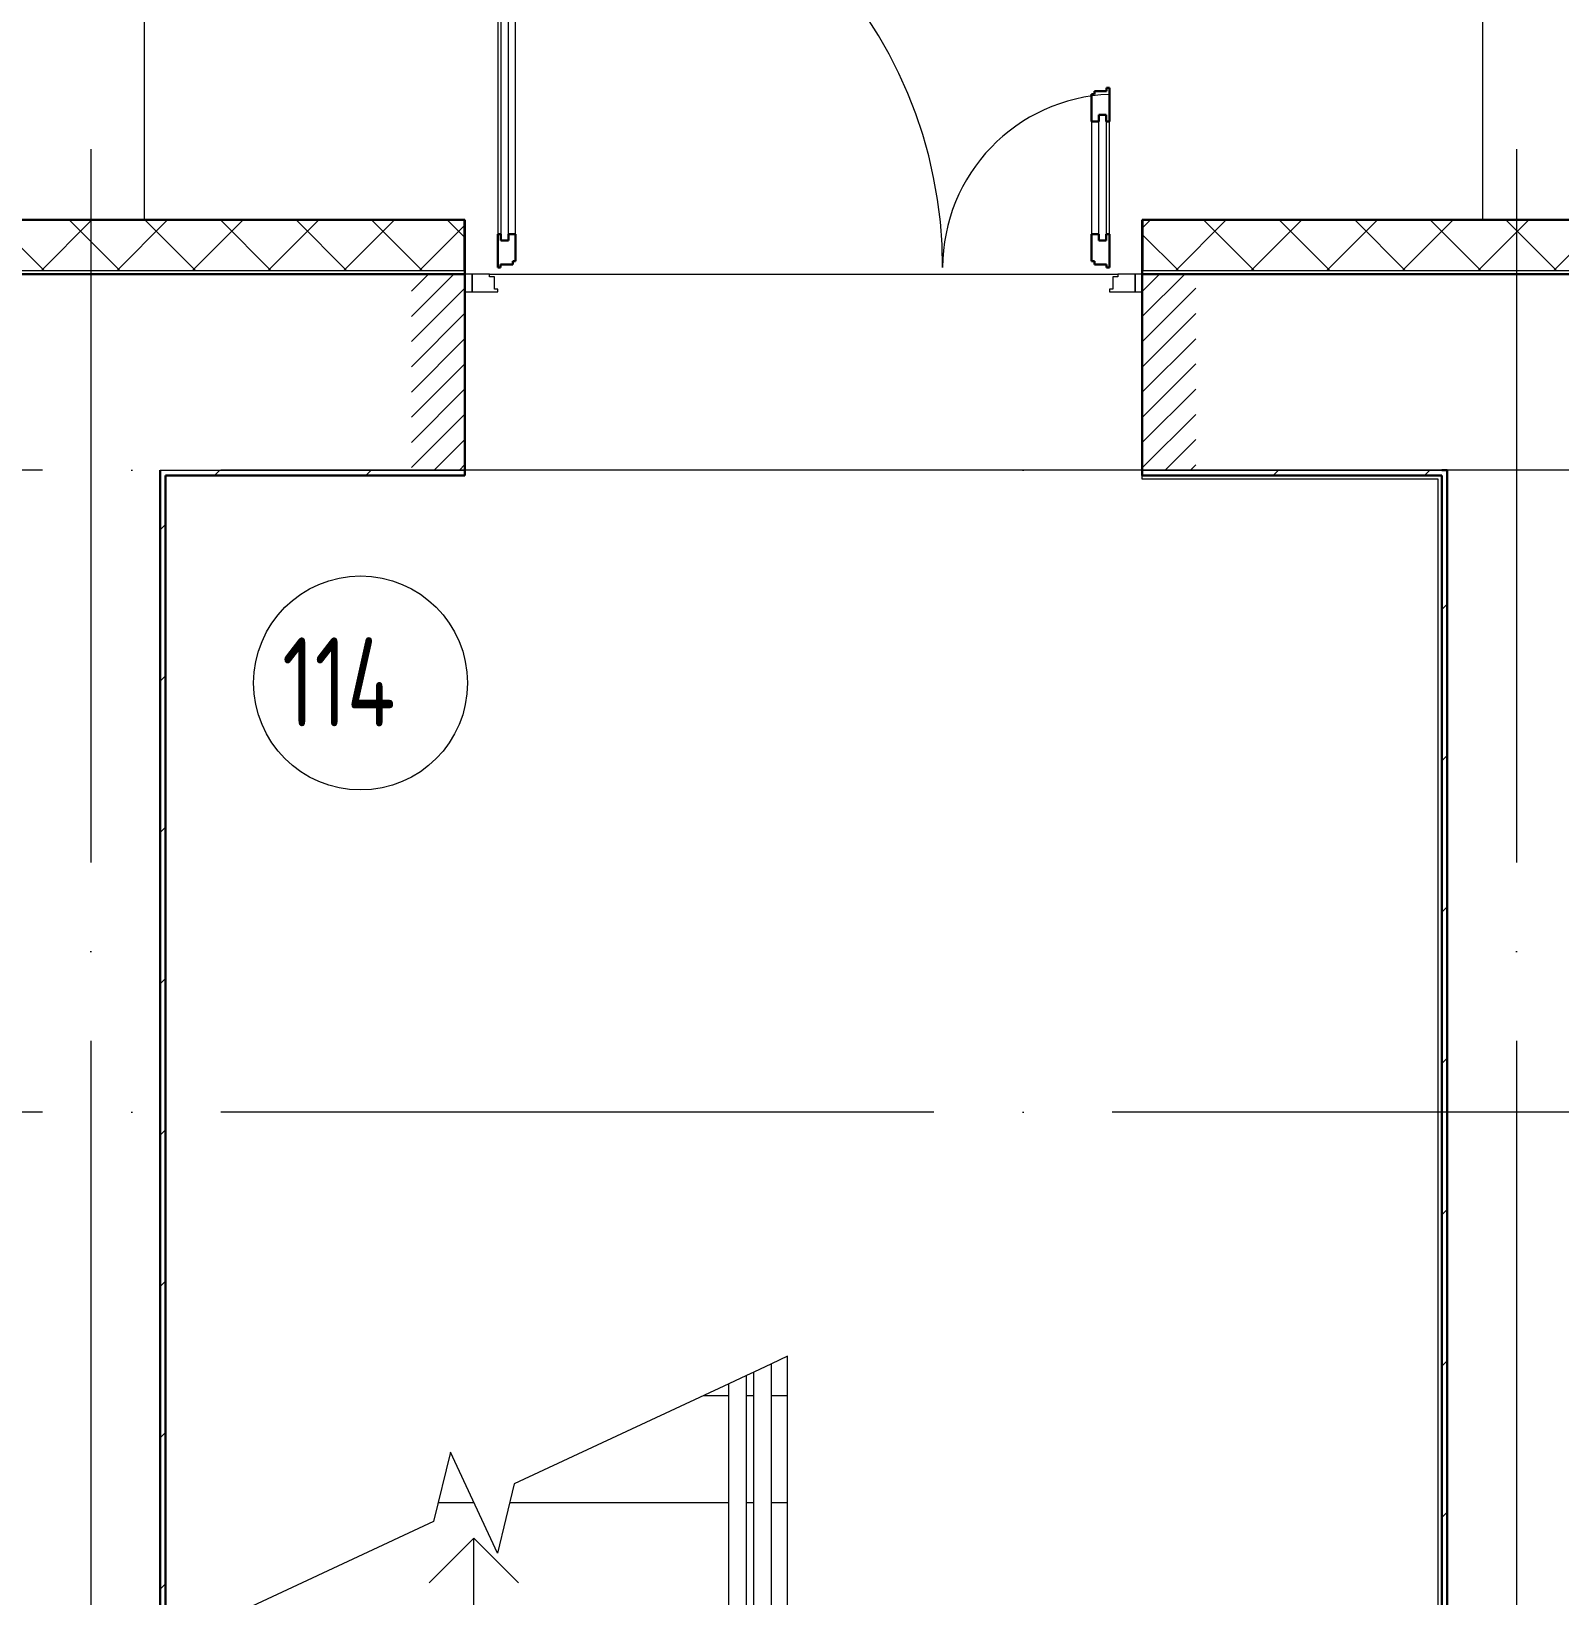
# Model space of a CAD drawing. Header units: millimetres. Extents: x -421858 to 614926, y -468665 to 141641.
# Drawn here: x -45624 to -41337, y -6698 to -2311 of the extents above; entities that cross this region are included whole.
import ezdxf

# ---------------------------------------------------------------- set-up
doc = ezdxf.new("R2010")
doc.units = ezdxf.units.MM
doc.linetypes.add('ADSK_Линия сетки', pattern=[25, 20, -2.5, 0, -2.5])
doc.linetypes.add('ADSK_Штриховая_ш2 п1_5', pattern=[4.5, 3, -1.5])
for name, color, linetype, lineweight in [('Двери', 252, 'Continuous', 9), ('Лестницы', 252, 'Continuous', 9), ('Марки помещений', 252, 'Continuous', 20), ('Ограждение', 252, 'Continuous', 9), ('Оси', 252, 'Continuous', 9), ('Перекрытие', 252, 'Continuous', 18), ('Стены внутренние', 7, 'Continuous', 18), ('Стены наружные', 7, 'Continuous', 18), ('Стены штриховка', 252, 'Continuous', 9), ('Стрелки вверх', 252, 'Continuous', 18)]:
    doc.layers.add(name, color=color, linetype=linetype, lineweight=lineweight)
doc.layers.add('Двери открывание', color=7, linetype='Continuous', lineweight=9, true_color=0xc0c0c0)
doc.styles.add('GOST Common_3', font='', dxfattribs={"height": 3.5})
doc.styles.get('GOST Common_3').set_extended_font_data('GOST 2.304 type A')

# ---------------------------------------------------------------- blocks, each defined once
blk = doc.blocks.new('1 этаж')
at = {"layer": 'Двери', "lineweight": 18, "true_color": 0x636466}
h = blk.add_hatch(dxfattribs=at)
h.set_pattern_fill('FP_2', color=251, style=0, pattern_type=2)
h.set_pattern_definition([(45, (-43582.8, -3266.73), (-35.3553, 35.3553), [])])
h.paths.add_polyline_path([(-44407.8, -3541.7), (-44407.8, -2991.7), (-44557.8, -2991.7), (-44557.8, -3541.7)])
h.paths.add_polyline_path([(-42357.8, -3541.7), (-42357.8, -2991.7), (-42507.8, -2991.7), (-42507.8, -3541.7), (-42372.6, -3541.7)])
at = {"layer": 'Двери', "color": 251, "true_color": 0x636466}
for p, q in [((-44315.8, -1783.7), (-44315.8, -2879.7)), ((-44306.8, -1765.7), (-44306.8, -2897.7)), ((-44285.8, -2897.7), (-44285.8, -1765.7)), ((-44265.8, -2879.7), (-44265.8, -1783.7)), ((-42649.8, -2563.7), (-42649.8, -2879.7)), ((-42629.8, -2897.7), (-42629.8, -2545.7)), ((-42629.8, -2545.7), (-42608.8, -2545.7)), ((-42608.8, -2545.7), (-42608.8, -2897.7)), ((-42599.8, -2879.7), (-42599.8, -2563.7)), ((-44306.8, -2897.7), (-44285.8, -2897.7)), ((-42608.8, -2897.7), (-42629.8, -2897.7)), ((-44407.8, -2991.7), (-44407.8, -3041.7)), ((-44387.8, -2991.7), (-44407.8, -2991.7)), ((-44387.8, -3041.7), (-44387.8, -2991.7)), ((-44338.8, -2991.7), (-44387.8, -2991.7)), ((-44387.8, -2991.7), (-44387.8, -3041.7)), ((-44338.8, -2999.7), (-44338.8, -2991.7)), ((-44324.8, -2999.7), (-44338.8, -2999.7)), ((-44324.8, -3033.7), (-44324.8, -2999.7)), ((-42576.8, -2999.7), (-42590.8, -2999.7)), ((-42590.8, -2999.7), (-42590.8, -3033.7)), ((-42576.8, -2991.7), (-42576.8, -2999.7)), ((-42527.8, -2991.7), (-42576.8, -2991.7)), ((-42507.8, -2991.7), (-42527.8, -2991.7)), ((-42527.8, -2991.7), (-42527.8, -3041.7)), ((-42527.8, -3041.7), (-42527.8, -2991.7)), ((-42507.8, -3041.7), (-42507.8, -2991.7)), ((-44407.8, -3041.7), (-44387.8, -3041.7)), ((-44387.8, -3041.7), (-44315.8, -3041.7)), ((-44315.8, -3033.7), (-44324.8, -3033.7)), ((-44315.8, -3041.7), (-44315.8, -3033.7)), ((-42590.8, -3033.7), (-42599.8, -3033.7)), ((-42599.8, -3033.7), (-42599.8, -3041.7)), ((-42599.8, -3041.7), (-42527.8, -3041.7)), ((-42527.8, -3041.7), (-42507.8, -3041.7))]:
    blk.add_line(p, q, dxfattribs=at)
at = {"layer": 'Двери', "color": 251, "lineweight": 30, "true_color": 0x636466}
for p, q in [((-42641.8, -2487.7), (-42649.8, -2487.7)), ((-42649.8, -2487.7), (-42649.8, -2563.7)), ((-42607.8, -2478.7), (-42641.8, -2478.7)), ((-42641.8, -2478.7), (-42641.8, -2487.7)), ((-42599.8, -2469.7), (-42607.8, -2469.7)), ((-42607.8, -2469.7), (-42607.8, -2478.7)), ((-42599.8, -2563.7), (-42599.8, -2469.7)), ((-42649.8, -2563.7), (-42629.8, -2563.7)), ((-42629.8, -2563.7), (-42629.8, -2545.7)), ((-42629.8, -2545.7), (-42608.8, -2545.7)), ((-42608.8, -2545.7), (-42608.8, -2563.7)), ((-42608.8, -2563.7), (-42599.8, -2563.7)), ((-44315.8, -2879.7), (-44315.8, -2973.7)), ((-44306.8, -2879.7), (-44315.8, -2879.7)), ((-44306.8, -2897.7), (-44306.8, -2879.7)), ((-44285.8, -2879.7), (-44285.8, -2897.7)), ((-44265.8, -2879.7), (-44285.8, -2879.7)), ((-44265.8, -2955.7), (-44265.8, -2879.7)), ((-42649.8, -2879.7), (-42649.8, -2955.7)), ((-42649.8, -2879.7), (-42629.8, -2879.7)), ((-42629.8, -2879.7), (-42629.8, -2897.7)), ((-42608.8, -2879.7), (-42599.8, -2879.7)), ((-42608.8, -2897.7), (-42608.8, -2879.7)), ((-42599.8, -2973.7), (-42599.8, -2879.7)), ((-44285.8, -2897.7), (-44306.8, -2897.7)), ((-42629.8, -2897.7), (-42608.8, -2897.7)), ((-44315.8, -2973.7), (-44307.8, -2973.7)), ((-44307.8, -2973.7), (-44307.8, -2964.7)), ((-44307.8, -2964.7), (-44273.8, -2964.7)), ((-44273.8, -2964.7), (-44273.8, -2955.7)), ((-44273.8, -2955.7), (-44265.8, -2955.7)), ((-42649.8, -2955.7), (-42641.8, -2955.7)), ((-42641.8, -2955.7), (-42641.8, -2964.7)), ((-42641.8, -2964.7), (-42607.8, -2964.7)), ((-42607.8, -2964.7), (-42607.8, -2973.7)), ((-42607.8, -2973.7), (-42599.8, -2973.7))]:
    blk.add_line(p, q, dxfattribs=at)
at = {"layer": 'Двери', "color": 251, "linetype": 'ADSK_Штриховая_ш2 п1_5', "true_color": 0x636466}
for p, q in [((-44407.8, -2991.7), (-44557.8, -2991.7)), ((-44407.8, -3541.7), (-44407.8, -2991.7)), ((-42357.8, -2991.7), (-42507.8, -2991.7)), ((-42507.8, -2991.7), (-42507.8, -3541.7)), ((-44557.8, -3541.7), (-44407.8, -3541.7)), ((-42507.8, -3541.7), (-42357.8, -3541.7))]:
    blk.add_line(p, q, dxfattribs=at)
at = {"layer": 'Двери открывание', "color": 251, "true_color": 0x636466}
for centre, radius, start, end in [((-44333.8, -2973.7), 1266, 0, 89.1853), ((-42581.8, -2973.7), 486, 92.1226, 180)]:
    blk.add_arc(centre, radius, start, end, dxfattribs=at)
at = {"layer": 'Лестницы', "color": 251, "true_color": 0x636466}
for p, q in [((-43502.8, -6026.4), (-43547.8, -6047.4)), ((-43502.8, -6136.7), (-43502.8, -6026.4)), ((-43597.8, -6070.7), (-43617.8, -6080)), ((-43667.8, -6103.3), (-44269.5, -6383.9)), ((-43739.4, -6136.7), (-43667.8, -6136.7)), ((-43739.4, -6136.7), (-43667.8, -6136.7)), ((-43617.8, -6136.7), (-43597.8, -6136.7)), ((-43617.8, -6136.7), (-43597.8, -6136.7)), ((-43547.8, -6136.7), (-43502.8, -6136.7)), ((-43547.8, -6136.7), (-43502.8, -6136.7)), ((-43502.8, -6436.7), (-43502.8, -6136.7)), ((-44448.8, -6295.1), (-44496.1, -6489.6)), ((-44316.8, -6578.3), (-44448.8, -6295.1)), ((-44269.5, -6383.9), (-44316.8, -6578.3)), ((-44483.3, -6436.7), (-44382.8, -6436.7)), ((-44483.3, -6436.7), (-44382.8, -6436.7)), ((-44282.4, -6436.7), (-43667.8, -6436.7)), ((-44282.4, -6436.7), (-43667.8, -6436.7)), ((-43617.8, -6436.7), (-43597.8, -6436.7)), ((-43617.8, -6436.7), (-43597.8, -6436.7)), ((-43547.8, -6436.7), (-43502.8, -6436.7)), ((-43547.8, -6436.7), (-43502.8, -6436.7)), ((-43502.8, -6736.7), (-43502.8, -6436.7)), ((-44496.1, -6489.6), (-45152.8, -6795.8))]:
    blk.add_line(p, q, dxfattribs=at)
at = {"layer": 'Марки помещений', "color": 251, "true_color": 0x636466}
blk.add_circle((-44700.7, -4138.4), 300, dxfattribs=at)
at = {"layer": 'Ограждение', "color": 251, "true_color": 0x636466}
for p, q in [((-42507.8, -3566.7), (-42507.8, -3556.7)), ((-41677.8, -3566.7), (-42507.8, -3566.7)), ((-41677.8, -7563.4), (-41677.8, -3566.7)), ((-43547.8, -6047.4), (-43597.8, -6070.7)), ((-43547.8, -6047.4), (-43597.8, -6070.7)), ((-43547.8, -8881.7), (-43547.8, -6047.4)), ((-43617.8, -6080), (-43667.8, -6103.3)), ((-43617.8, -8906.7), (-43617.8, -6080)), ((-43597.8, -8931.7), (-43597.8, -6070.7)), ((-43667.8, -8906.7), (-43667.8, -6103.3))]:
    blk.add_line(p, q, dxfattribs=at)
at = {"layer": 'Оси', "color": 251, "linetype": 'ADSK_Линия сетки', "ltscale": 100, "true_color": 0x636466}
for p, q in [((-45457.8, -2641.7), (-45457.8, -33767.9)), ((-41457.8, -2641.7), (-41457.8, -33767.9)), ((4409.5, -3541.7), (-72530.1, -3541.7)), ((4409.5, -5341.7), (-72530.1, -5341.7))]:
    blk.add_line(p, q, dxfattribs=at)
at = {"layer": 'Перекрытие', "color": 251, "ltscale": 100, "true_color": 0x636466}
for p, q in [((-45307.8, -889.7), (-45307.8, -2839.7)), ((-41552.8, -2839.7), (-41552.8, -889.7)), ((-44338.8, -2991.7), (-42576.8, -2991.7)), ((-42507.8, -3541.7), (-44407.8, -3541.7))]:
    blk.add_line(p, q, dxfattribs=at)
at = {"layer": 'Стены внутренние', "color": 251, "lineweight": 30, "true_color": 0x636466}
for p, q in [((-44407.8, -2839.7), (-45964.8, -2839.7)), ((-44407.8, -2981.7), (-44407.8, -2839.7)), ((-40950.8, -2839.7), (-42507.8, -2839.7)), ((-42507.8, -2839.7), (-42507.8, -2981.7)), ((-44407.8, -2991.7), (-45812.8, -2991.7)), ((-44407.8, -3541.7), (-44407.8, -2991.7)), ((-42507.8, -2991.7), (-42507.8, -3541.7)), ((-41667.8, -3541.7), (-41652.8, -3541.7))]:
    blk.add_line(p, q, dxfattribs=at)
at = {"layer": 'Стены внутренние', "color": 251, "linetype": 'Continuous', "lineweight": 9, "true_color": 0x636466}
for p, q in [((-45588.4, -2981.7), (-45728.4, -2841.7)), ((-45596, -2981.7), (-45456, -2841.7)), ((-45376.3, -2981.7), (-45516.3, -2841.7)), ((-45383.9, -2981.7), (-45243.9, -2841.7)), ((-45164.1, -2981.7), (-45304.1, -2841.7)), ((-45171.8, -2981.7), (-45031.8, -2841.7)), ((-44952, -2981.7), (-45092, -2841.7)), ((-44959.6, -2981.7), (-44819.6, -2841.7)), ((-44907.5, -2841.7), (-44908.7, -2839.7)), ((-44739.9, -2981.7), (-44879.9, -2841.7)), ((-44747.5, -2981.7), (-44607.5, -2841.7)), ((-44527.7, -2981.7), (-44667.7, -2841.7)), ((-44409.8, -2887.5), (-44455.6, -2841.7)), ((-44409.8, -2848.4), (-44407.8, -2848.4)), ((-42505.8, -2861.4), (-42486.2, -2841.7)), ((-42443.9, -2841.7), (-42445, -2839.7)), ((-42414, -2981.7), (-42274, -2841.7)), ((-42194.3, -2981.7), (-42334.3, -2841.7)), ((-42201.9, -2981.7), (-42061.9, -2841.7)), ((-41982.1, -2981.7), (-42122.1, -2841.7)), ((-41989.8, -2981.7), (-41849.8, -2841.7)), ((-41770, -2981.7), (-41910, -2841.7)), ((-41856.3, -2839.7), (-41857.4, -2841.7)), ((-41777.6, -2981.7), (-41637.6, -2841.7)), ((-41557.9, -2981.7), (-41697.9, -2841.7)), ((-41565.5, -2981.7), (-41425.5, -2841.7)), ((-41345.8, -2981.7), (-41485.8, -2841.7)), ((-41353.4, -2981.7), (-41213.4, -2841.7)), ((-44535.4, -2981.7), (-44409.8, -2856.2)), ((-42406.4, -2981.7), (-42505.8, -2882.3))]:
    blk.add_line(p, q, dxfattribs=at)
at = {"layer": 'Стены внутренние', "color": 251, "true_color": 0x636466}
for p, q in [((-45262.8, -3541.7), (-44407.8, -3541.7)), ((-42507.8, -3541.7), (-41667.8, -3541.7))]:
    blk.add_line(p, q, dxfattribs=at)
at = {"layer": 'Стены наружные', "color": 251, "lineweight": 30, "true_color": 0x636466}
for p, q in [((-44407.8, -2991.7), (-44407.8, -2981.7)), ((-42507.8, -2981.7), (-42507.8, -2991.7)), ((-42507.8, -2991.7), (-41092.8, -2991.7)), ((-45262.8, -3541.7), (-45262.8, -10856.7)), ((-44407.8, -3556.7), (-44407.8, -3541.7)), ((-42507.8, -3541.7), (-42507.8, -3556.7)), ((-41652.8, -10856.7), (-41652.8, -3541.7)), ((-45247.8, -3556.7), (-44407.8, -3556.7)), ((-45247.8, -10721.7), (-45247.8, -3556.7)), ((-42507.8, -3556.7), (-41667.8, -3556.7)), ((-41667.8, -3556.7), (-41667.8, -10721.7))]:
    blk.add_line(p, q, dxfattribs=at)
at = {"layer": 'Стены наружные', "color": 251, "linetype": 'Continuous', "lineweight": 9, "true_color": 0x636466}
for p, q in [((-45110.4, -3556.7), (-45095.4, -3541.7)), ((-44686.1, -3556.7), (-44671.1, -3541.7)), ((-42140.5, -3556.7), (-42125.5, -3541.7)), ((-41716.3, -3556.7), (-41701.3, -3541.7)), ((-45262.8, -3709.2), (-45247.8, -3694.2)), ((-41667.8, -3932.5), (-41652.8, -3917.5)), ((-45262.8, -4133.4), (-45247.8, -4118.4)), ((-41667.8, -4356.8), (-41652.8, -4341.8)), ((-45262.8, -4557.7), (-45247.8, -4542.7)), ((-41667.8, -4781.1), (-41652.8, -4766.1)), ((-45262.8, -4982), (-45247.8, -4967)), ((-41667.8, -5205.3), (-41652.8, -5190.3)), ((-45262.8, -5406.2), (-45247.8, -5391.2)), ((-41667.8, -5629.6), (-41652.8, -5614.6)), ((-45262.8, -5830.5), (-45247.8, -5815.5)), ((-41667.8, -6053.9), (-41652.8, -6038.9)), ((-45262.8, -6254.8), (-45247.8, -6239.8)), ((-41667.8, -6478.1), (-41652.8, -6463.1)), ((-45262.8, -6679), (-45247.8, -6664))]:
    blk.add_line(p, q, dxfattribs=at)
at = {"layer": 'Стены штриховка', "color": 251, "true_color": 0x636466}
for p, q in [((-44409.8, -2841.7), (-45964.8, -2841.7)), ((-44409.8, -2981.7), (-44409.8, -2841.7)), ((-40950.8, -2841.7), (-42505.8, -2841.7)), ((-42505.8, -2841.7), (-42505.8, -2981.7)), ((-45812.8, -2981.7), (-44407.8, -2981.7)), ((-42507.8, -2981.7), (-41102.8, -2981.7))]:
    blk.add_line(p, q, dxfattribs=at)
at = {"layer": 'Стрелки вверх', "color": 251, "true_color": 0x636466}
for p, q in [((-44382.8, -6536.7), (-44507.8, -6661.7)), ((-44382.8, -6736.7), (-44382.8, -6536.7)), ((-44382.8, -6536.7), (-44257.8, -6661.7))]:
    blk.add_line(p, q, dxfattribs=at)
at = {"layer": 'Марки помещений', "color": 251, "true_color": 0x636466, "style": 'GOST Common_3', "width": 0.9}
blk.add_text('114', height=250, dxfattribs=at).set_placement((-44920.7, -4260.6))

msp = doc.modelspace()

# ---------------------------------------------------------------- block references
msp.add_blockref('1 этаж', (0, 0))

doc.saveas('drawing.dxf')
